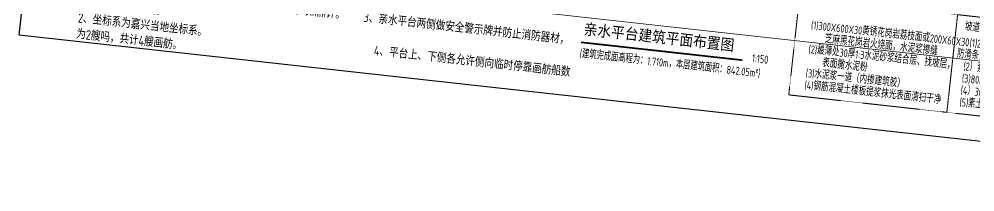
# Model space of a CAD drawing. Header units: millimetres. Extents: x -1003406 to 3312184, y 81337 to 716393.
# Drawn here: x 1992023 to 2051747, y 414016 to 424782 of the extents above; entities that cross this region are included whole.
import ezdxf

# ---------------------------------------------------------------- set-up
doc = ezdxf.new("R2010")
doc.units = ezdxf.units.MM
doc.header["$LTSCALE"] = 10
doc.linetypes.add('DASH', pattern=[0.35, 0.25, -0.1])
doc.layers.get('0').update_dxf_attribs({"linetype": 'CONTINUOUS'})
doc.layers.add('4', color=4, linetype='CONTINUOUS')
doc.layers.add('sk-打印', color=7, linetype='CONTINUOUS')
for name, color, linetype, lineweight in [('L-H-NO', 7, 'CONTINUOUS', 20), ('TEXT', 3, 'CONTINUOUS', 15), ('THIN', 7, 'CONTINUOUS', 13), ('文字及标注', 3, 'CONTINUOUS', 15)]:
    doc.layers.add(name, color=color, linetype=linetype, lineweight=lineweight)
doc.styles.add('-hztxtGBENOR', font='GBENOR.shx', dxfattribs={"bigfont": 'hztxt.shx'})
doc.styles.add('TCCAD_Dimension', font='Tssdeng.shx', dxfattribs={"width": 0.7, "bigfont": 'hztxt.shx'})
doc.styles.add('TSSD_Dimension', font='Tssdeng.shx', dxfattribs={"width": 0.7, "bigfont": 'hztxt.shx'})
doc.styles.add('TSSD_REIN', font='tssdeng.shx', dxfattribs={"width": 0.8, "bigfont": 'tssdchn.shx'})
doc.styles.add('宋体', font='')
doc.styles.get('宋体').set_extended_font_data('SimSun')

# ---------------------------------------------------------------- blocks, each defined once
blk = doc.blocks.new('0')
at = {"linetype": 'DASH', "ltscale": 3}
for points in [[(-46674.1, -50186.7), (-36796.6, -51276.7), (-37468.5, -57366), (-47346.1, -56276)], [(-36796.6, -51276.7), (-25245.1, -52551.5), (-25917.1, -58640.8), (-37468.5, -57366)]]:
    blk.add_lwpolyline(points, close=True, dxfattribs=at)
at = {"linetype": 'ByBlock', "const_width": 106.7}
blk.add_lwpolyline([(-60320.8, -52999.6), (-50250.3, -54110.9)], dxfattribs=at)
at = {"layer": 'sk-打印'}
blk.add_lwpolyline([(-88562.4, 9773.2), (0, 0), (-6877.5, -62321.7), (-95439.8, -52548.4)], close=True, dxfattribs=at)
at = {"layer": 'THIN', "ltscale": 20}
blk.add_lwpolyline([(-7348.3, -52913.3), (-1655.5, -1326.4), (-85745, 7953.2), (-91911.7, -47927.5), (-24968.1, -55315.1), (-24494.2, -51021.1)], close=True, dxfattribs=at)
at = {"layer": '4', "char_height": 500, "attachment_point": 1, "rotation": 353.702647, "line_spacing_factor": 0.9}
for s, insert, width, style in [(' \\P    (1)300X600X30黄锈花岗岩荔枝面或200X60X30\\P        芝麻黑花岗岩火烧面，水泥浆擦缝\\P    (2)最薄处30厚1:3水泥砂浆结合层、找坡层，\\P        表面撒水泥粉\\P    (3)水泥浆一道（内掺建筑胶）\\P    (4)钢筋混凝土楼板提浆抹光表面清扫干净 ', (-46780.7, -50828.5), 15219.498, 'TCCAD_Dimension'), ('{\\W0.7;坡道做法：\\P      }', (-36311.4, -51755.9), 10740.294, '-hztxtGBENOR'), (' \\P   (1){\\Ftssdeng,tssdchn|c0;20\\Ftssdeng,tssdchn|c134;厚\\Ftssdeng,tssdchn|c0;1\\Ftssdeng,tssdchn|c134;：\\Ftssdeng,tssdchn|c0;2\\Ftssdeng,tssdchn|c134;水泥砂浆面层，\\Ftssdeng,tssdchn|c0;20\\Ftssdeng,tssdchn|c134;厚\\Ftssdeng,tssdchn|c0;1\\Ftssdeng,tssdchn|c134;：\\Ftssdeng,tssdchn|c0;1\\Ftssdeng,tssdchn|c134;金刚砂（或铁屑）水泥\\P防滑条，横向中距\\Ftssdeng,tssdchn|c0;160~300\\Ftssdeng,tssdchn|c134;，突出坡道面\\Ftssdeng,tssdchn|c0;4\\Ftssdeng,tssdchn|c134;\\P  (\\Ftssdeng,tssdchn|c0;2\\Ftssdeng,tssdchn|c134;）素水泥浆一道（内掺建筑胶）\\P  (\\Ftssdeng,tssdchn|c0;3\\Ftssdeng,tssdchn|c134;)8\\Ftssdeng,tssdchn|c0;0\\Ftssdeng,tssdchn|c134;厚\\Ftssdeng,tssdchn|c0;C15\\Ftssdeng,tssdchn|c134;混凝土\\P  (\\Ftssdeng,tssdchn|c0;4\\Ftssdeng,tssdchn|c134;）\\Ftssdeng,tssdchn|c0;300\\Ftssdeng,tssdchn|c134;厚\\Ftssdeng,tssdchn|c0;3\\Ftssdeng,tssdchn|c134;：\\Ftssdeng,tssdchn|c0;7\\Ftssdeng,tssdchn|c134;灰土分两步夯实，宽出面层\\Ftssdeng,tssdchn|c0;300\\Ftssdeng,tssdchn|c134;\\P  (5)素土夯实（坡度按工程设计）  }', (-36631.1, -51948.5), 15219.498, 'TCCAD_Dimension')]:
    blk.add_mtext(s, dxfattribs=dict(at, insert=insert, width=width, style=style))
at = {"layer": 'L-H-NO', "linetype": 'ByBlock', "style": '宋体', "width": 0.9}
blk.add_text('亲水平台建筑平面布置图', height=700, rotation=353.702647, dxfattribs=at).set_placement((-60187.9, -52496.6))
at = {"layer": 'L-H-NO', "style": 'TSSD_Dimension', "width": 0.7}
blk.add_text('1:150', height=500, rotation=353.702647, dxfattribs=at).set_placement((-49667.3, -54231.7))
at = {"layer": 'TEXT', "ltscale": 99, "style": 'TSSD_REIN', "width": 0.7}
blk.add_text('(建筑完成面高程为：1.710m，本层建筑面积：842.05m%%1402%%141)', height=500, rotation=353.702647, dxfattribs=at).set_placement((-60427.4, -53939))
at = {"layer": 'TEXT', "ltscale": 99, "insert": (-91388.8, -48184, -383963.8), "char_height": 600, "width": 30938.61, "attachment_point": 1, "rotation": 353.702647, "style": 'TCCAD_Dimension'}
blk.add_mtext('{\\W0.8;说明：\\P1、图中所注高程（1985国家高程基准）为m计，其余以mm计。    3、亲水平台两侧做安全警示牌并防止消防器材，平台设计仅通行人。\\P2、坐标系为嘉兴当地坐标系。                                    4、平台上、下侧各允许侧向临时停靠画舫船数为2艘吗，共计4艘画舫。                                }', dxfattribs=at)

msp = doc.modelspace()

# ---------------------------------------------------------------- block references
at = {"layer": '文字及标注', "color": 0}
msp.add_blockref('0', (2087463, 476338.1), dxfattribs=at)

doc.saveas('drawing.dxf')
